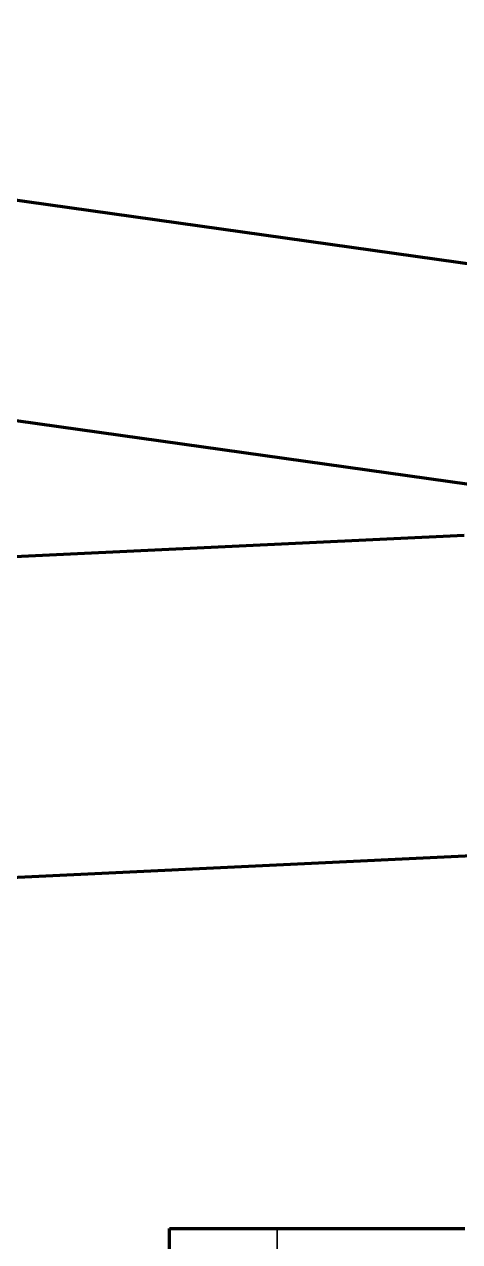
# Model space of a CAD drawing. Header units: millimetres. Extents: x 0 to 2382, y 0 to 420.
# Drawn here: x 992.16 to 998.55, y 346.25 to 364.1 of the extents above; entities that cross this region are included whole.
import ezdxf

# ---------------------------------------------------------------- set-up
doc = ezdxf.new("R2010")
doc.units = ezdxf.units.MM
doc.linetypes.add('IRAM-E-TRAZOS', pattern=[5, 4, -1])
for name, color, linetype, lineweight in [('01-VISIBLE', 7, 'CONTINUOUS', 70), ('02-OCULTA', 4, 'IRAM-E-TRAZOS', 35), ('08-FINA', 5, 'CONTINUOUS', 18)]:
    doc.layers.add(name, color=color, linetype=linetype, lineweight=lineweight)

msp = doc.modelspace()

# ---------------------------------------------------------------- linework, layer by layer
at = {"layer": '01-VISIBLE'}
for points in [[(1003.95, 359.843), (975.329, 363.865)], [(999.592, 357.224), (974.883, 360.696)], [(998.613, 356.606), (980.87, 355.762)], [(998.836, 351.911), (981.093, 351.067)], [(994.292, 346.443), (994.392, 346.443), (994.493, 346.443), (994.594, 346.443), (994.695, 346.443), (994.796, 346.443), (994.896, 346.443), (994.997, 346.443), (995.098, 346.443), (995.199, 346.443), (995.299, 346.443), (995.4, 346.443), (995.501, 346.443), (995.602, 346.443), (995.702, 346.443), (995.803, 346.443), (995.904, 346.443), (996.005, 346.443), (996.106, 346.443), (996.206, 346.443), (996.307, 346.443), (996.408, 346.443), (996.509, 346.443), (996.609, 346.443), (996.71, 346.443), (996.811, 346.443), (996.912, 346.443), (997.012, 346.443), (997.113, 346.443), (997.214, 346.443), (997.315, 346.443), (997.416, 346.443), (997.516, 346.443), (997.617, 346.443), (997.718, 346.443), (997.819, 346.443), (997.919, 346.443), (998.02, 346.443), (998.121, 346.443), (998.222, 346.443), (998.323, 346.443), (998.423, 346.443), (998.524, 346.443), (998.625, 346.443)], [(994.292, 344.043), (994.292, 346.443)]]:
    msp.add_lwpolyline(points, dxfattribs=at)
at = {"layer": '02-OCULTA'}
for points in [[(1005.175, 359.67), (975.329, 363.865)], [(1004.73, 356.501), (974.883, 360.696)], [(998.592, 346.443), (998.492, 346.443), (998.392, 346.443), (998.292, 346.443), (998.192, 346.443), (998.092, 346.443), (997.992, 346.443), (997.892, 346.443), (997.792, 346.443), (997.692, 346.443), (997.592, 346.443), (997.492, 346.443), (997.392, 346.443), (997.292, 346.443), (997.192, 346.443), (997.092, 346.443), (996.992, 346.443), (996.892, 346.443), (996.792, 346.443), (996.692, 346.443), (996.592, 346.443), (996.492, 346.443), (996.392, 346.443), (996.292, 346.443), (996.192, 346.443), (996.092, 346.443), (995.992, 346.443), (995.892, 346.443), (995.792, 346.443), (995.692, 346.443), (995.592, 346.443), (995.492, 346.443), (995.392, 346.443), (995.292, 346.443), (995.192, 346.443), (995.092, 346.443), (994.992, 346.443), (994.892, 346.443), (994.792, 346.443), (994.692, 346.443), (994.592, 346.443), (994.492, 346.443), (994.392, 346.443), (994.292, 346.443)], [(998.58, 346.443), (998.479, 346.443), (998.379, 346.443), (998.279, 346.443), (998.179, 346.443), (998.078, 346.443), (997.978, 346.443), (997.878, 346.443), (997.777, 346.443), (997.677, 346.443), (997.577, 346.443), (997.476, 346.443), (997.376, 346.443), (997.276, 346.443), (997.176, 346.443), (997.075, 346.443), (996.975, 346.443), (996.875, 346.443), (996.774, 346.443), (996.674, 346.443), (996.574, 346.443), (996.473, 346.443), (996.373, 346.443), (996.273, 346.443), (996.173, 346.443), (996.072, 346.443), (995.972, 346.443), (995.872, 346.443)], [(995.872, 346.443), (995.972, 346.443), (996.072, 346.443), (996.173, 346.443), (996.273, 346.443), (996.373, 346.443), (996.473, 346.443), (996.574, 346.443), (996.674, 346.443), (996.774, 346.443), (996.875, 346.443), (996.975, 346.443), (997.075, 346.443), (997.176, 346.443), (997.276, 346.443), (997.376, 346.443), (997.476, 346.443), (997.577, 346.443), (997.677, 346.443), (997.777, 346.443), (997.878, 346.443), (997.978, 346.443), (998.078, 346.443), (998.179, 346.443), (998.279, 346.443), (998.379, 346.443), (998.479, 346.443), (998.58, 346.443)], [(995.872, 344.043), (995.872, 346.443)]]:
    msp.add_lwpolyline(points, dxfattribs=at)
at = {"layer": '08-FINA'}
msp.add_circle((990.667, 354.167), 36.833, dxfattribs=at)

doc.saveas('drawing.dxf')
